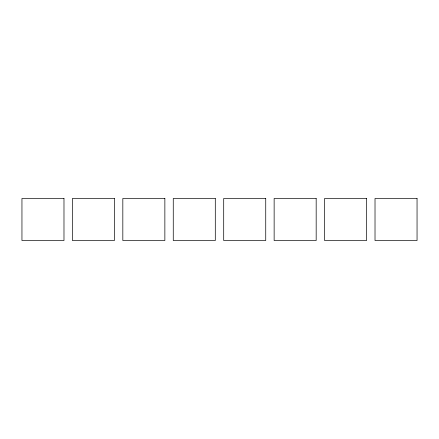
<?xml version="1.0" encoding="UTF-8"?>
<svg xmlns="http://www.w3.org/2000/svg" width="439" height="439" viewBox="0 0 439 439"><rect width="100%" height="100%" fill="white"/><g stroke="black" fill="none" stroke-linecap="round" stroke-linejoin="round"><path stroke-width="0.66" d="M63.984 198.483L21.95 198.483L21.95 240.517L63.984 240.517L63.984 198.483M114.42 198.483L72.386 198.483L72.386 240.517L114.42 240.517L114.42 198.483M164.861 198.483L122.827 198.483L122.827 240.517L164.861 240.517L164.861 198.483M215.297 198.483L173.262 198.483L173.262 240.517L215.297 240.517L215.297 198.483M265.738 198.483L223.703 198.483L223.703 240.517L265.738 240.517L265.738 198.483M316.173 198.483L274.139 198.483L274.139 240.517L316.173 240.517L316.173 198.483M366.614 198.483L324.58 198.483L324.58 240.517L366.614 240.517L366.614 198.483M417.05 198.483L375.016 198.483L375.016 240.517L417.05 240.517L417.05 198.483"/></g></svg>
